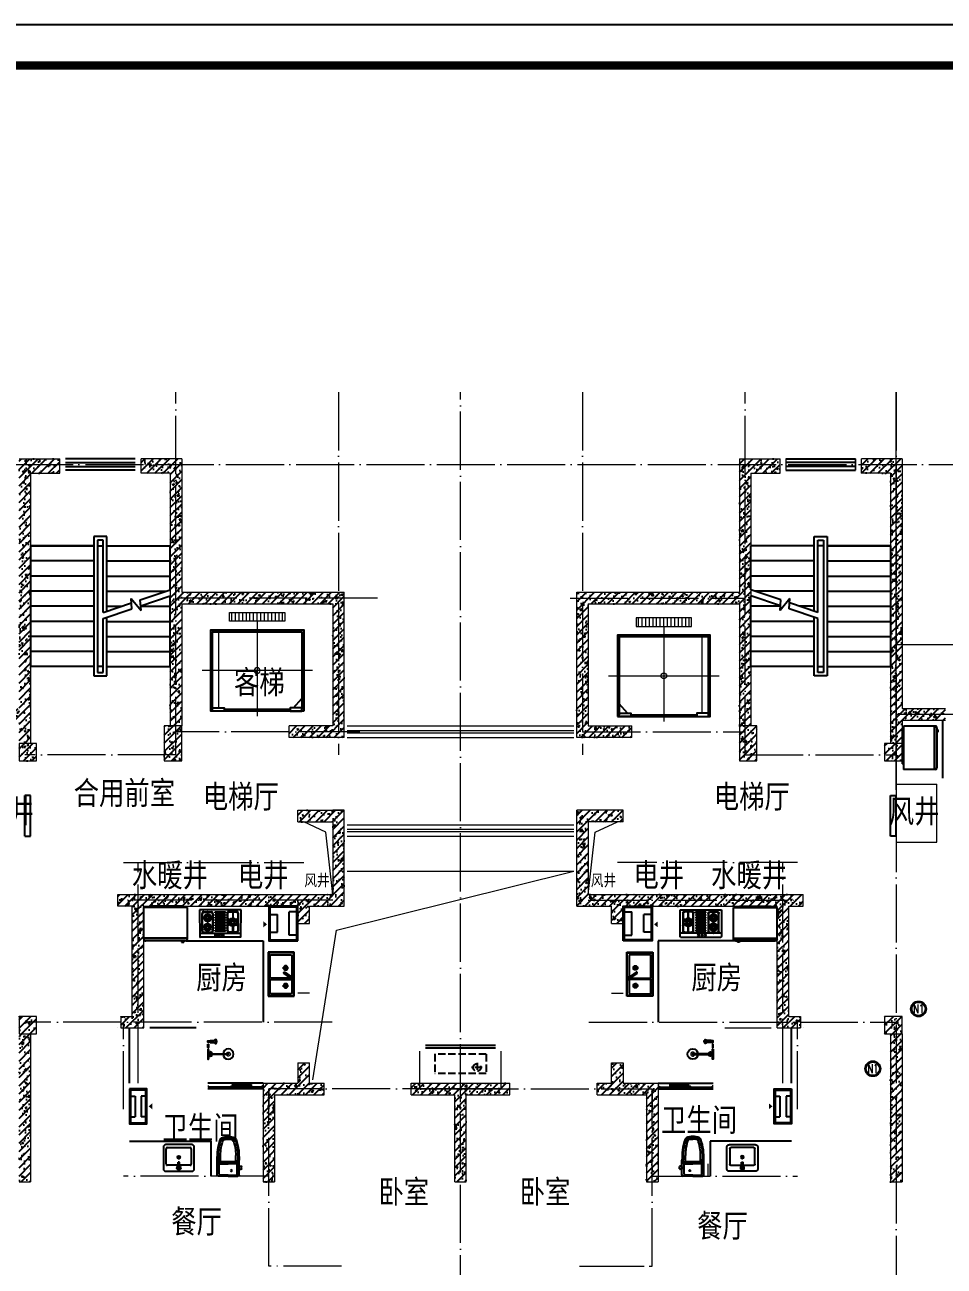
# Model space of a CAD drawing. Extents: x -23790 to 70590, y -14311 to 27269.
# Drawn here: x 35249 to 51074, y 5900 to 27269 of the extents above; entities that cross this region are included whole.
import ezdxf

# ---------------------------------------------------------------- set-up
doc = ezdxf.new("R2010")
doc.units = 0
doc.header["$LTSCALE"] = 1000
doc.header["$MEASUREMENT"] = 0
doc.linetypes.add('DASH', pattern=[0.35, 0.25, -0.1])
doc.linetypes.add('DOTE', pattern=[2.42, 2, -0.2, 0.02, -0.2])
doc.layers.get('0').update_dxf_attribs({"linetype": 'CONTINUOUS'})
for name, color, linetype, lineweight in [('DOTE', 1, 'DOTE', 0), ('WALL', 255, 'CONTINUOUS', 20), ('五金', 136, 'CONTINUOUS', 9), ('固定家具线', 243, 'CONTINUOUS', 20), ('看线', 170, 'CONTINUOUS', 0), ('结构细线', 250, 'CONTINUOUS', 15)]:
    doc.layers.add(name, color=color, linetype=linetype, lineweight=lineweight)
for name, color, linetype in [('EQUIP-照明', 3, 'CONTINUOUS'), ('fd', 4, 'CONTINUOUS'), ('JJ', 8, 'CONTINUOUS'), ('KT', 8, 'CONTINUOUS'), ('pm-台阶', 163, 'CONTINUOUS'), ('PS', 4, 'CONTINUOUS'), ('PUB_TITLE', 4, 'CONTINUOUS'), ('RAIL', 163, 'CONTINUOUS'), ('STAIR', 3, 'CONTINUOUS'), ('T-DESW', 35, 'CONTINUOUS'), ('WINDOW', 4, 'CONTINUOUS'), ('家具', 8, 'CONTINUOUS')]:
    doc.layers.add(name, color=color, linetype=linetype)
doc.styles.add('Arial', font='ARIAL.TTF')
doc.styles.add('ROMAND', font='romand')
pattern_1 = [(45, (-2782303.07, -249001.32), (-70.710678, 70.710678), []), (50, (-2782303.07, -249001.32), (286.904073, -25.100854), [30, -330]), (355, (-2782303.07, -249001.32), (-55.500533, 300.876853), [24, -264]), (100.4514, (-2782279.17, -249003.4), (231.403753, 275.775817), [25.496076, -280.456845]), (46.1842, (-2782303.07, -248921.32), (426.89642, -66.207606), [45, -495]), (96.6356, (-2782267.5, -248926.84), (373.86508, 389.64715), [38.244115, -420.6852]), (351.1842, (-2782303.07, -248921.3), (373.86478, 389.64744), [36, -396]), (21, (-2782263.07, -248941.32), (238.76282, -161.047556), [30, -330]), (326, (-2782263.07, -248941.32), (97.326133, 290.060018), [24, -264]), (71.4514, (-2782243.18, -248954.74), (336.089051, 129.0122), [25.496076, -280.456845]), (37.5, (-2782303.07, -249001.32), (4.863942, 133.1575415), [0, -260.8, 0, -268, 0, -265]), (7.5, (-2782303.07, -249001.32), (105.227815, 157.764685), [0, -152.8, 0, -254.8, 0, -101]), (327.5, (-2782392.27, -249001.32), (213.5289745, -9.0219487), [0, -100, 0, -312, 0, -414]), (317.5, (-2782432.27, -249001.32), (233.274468, 40.041993), [0, -130, 0, -207.2, 0, -294])]

# ---------------------------------------------------------------- blocks, each defined once
blk = doc.blocks.new('ev')
at = {"layer": '结构细线'}
h = blk.add_hatch(dxfattribs=at)
h.set_pattern_fill('ANSI31', color=256, scale=500, angle=45, style=0)
h.paths.add_polyline_path([(1227964, -497919), (1228914, -497919), (1228914, -497769), (1227964, -497769)])
at = {"layer": 'RAIL'}
blk.add_line((1227814, -499409), (1227669, -499249), dxfattribs=at)
for points in [[(1227639, -499469), (1229239, -499469), (1229239, -498069), (1227639, -498069)], [(1227871, -499469), (1227669, -499469), (1227669, -499409), (1227871, -499409)], [(1229008, -499469), (1229209, -499469), (1229209, -499409), (1229008, -499409)]]:
    blk.add_lwpolyline(points, close=True, dxfattribs=at)
for points in [[(1229209, -499439), (1229209, -499439), (1229209, -498099), (1227669, -498099), (1227669, -499439), (1227669, -499439)], [(1227871, -499439), (1229008, -499439)]]:
    blk.add_lwpolyline(points, dxfattribs=at)
at = {"layer": '看线'}
blk.add_line((1229099, -499409), (1229099, -498099), dxfattribs=at)
at = {"layer": '结构细线'}
for p, q in [((1228439, -497919), (1228439, -499552)), ((1227489, -498769), (1229389, -498769))]:
    blk.add_line(p, q, dxfattribs=at)
blk.add_lwpolyline([(1227964, -497919), (1228914, -497919), (1228914, -497769), (1227964, -497769)], close=True, dxfattribs=at)
blk.add_circle((1228439, -498769), 50, dxfattribs=at)
blk = doc.blocks.new('A$C6EA5130D')
at = {"layer": '五金', "lineweight": -3}
for p, q in [((85, 353), (85, 30)), ((95, 30), (95, 353)), ((68, 25), (68, 15)), ((111, 25), (111, 15)), ((291, 38), (291, 113)), ((321, 60), (291, 60)), ((321, 38), (321, 113))]:
    blk.add_line(p, q, dxfattribs=at)
at = {"layer": '五金', "color": 8}
for p, q in [((75, 22), (75, 15)), ((105, 25), (105, 15))]:
    blk.add_line(p, q, dxfattribs=at)
at = {"layer": '五金', "lineweight": -3}
for points in [[(175, 0), (5, 0), (5, 10), (34, 15), (80, 15)], [(62, 46), (52, 46), (52, 50), (62, 50)], [(75, 25), (62, 25), (62, 70), (85, 70)], [(95, 70), (118, 70), (118, 25), (105, 25)], [(100, 15), (145, 15), (175, 10), (175, 0)], [(118, 50), (128, 50), (128, 46), (118, 46)], [(294, 29), (294, 0), (317, 0), (317, 29)]]:
    blk.add_lwpolyline(points, dxfattribs=at)
for points in [[(59, 0), (59, 10), (121, 10), (121, 0)], [(261, 0), (261, 10), (205, 10), (205, 0)]]:
    blk.add_lwpolyline(points, close=True, dxfattribs=at)
at = {"layer": '五金', "color": 8}
for points in [[(80, 22), (75, 22), (75, 50), (85, 50)], [(95, 50), (105, 50), (105, 22), (100, 22)]]:
    blk.add_lwpolyline(points, dxfattribs=at)
blk.add_lwpolyline([(80, 10), (80, 30), (100, 30), (100, 10)], close=True, dxfattribs=at)
at = {"layer": '五金', "lineweight": -3}
blk.add_circle((90, 353), 89.5, dxfattribs=at)
at = {"layer": '五金', "color": 8}
for centre, radius in [((90, 353), 5), ((306, 87), 15), ((306, 38), 15)]:
    blk.add_circle(centre, radius, dxfattribs=at)
for centre, radius, start, end in [((90, 353), 35, 278.2132, 261.7868), ((90, 353), 9, 303.749, 236.251), ((306, 87), 17, 331.9275, 208.0725), ((306, 38), 17, 151.9275, 226.6641), ((306, 38), 17, 313.3359, 28.0725)]:
    blk.add_arc(centre, radius, start, end, dxfattribs=at)
at = {"layer": '五金', "lineweight": -3}
for centre, start, end in [((274, 107), 19.6733, 73.5819), ((337, 107), 106.4181, 160.3267)]:
    blk.add_arc(centre, 17.7, start, end, dxfattribs=at)
at = {"layer": '五金', "lineweight": -3, "extrusion": (0, 0, -1)}
for centre, major_axis, ratio, start_param, end_param in [((306, 136), (33.6, 0), 0.612909, 2.761972, 6.662806), ((306, 126), (-31.4, 0), 0.47884, -1.072899, 4.214492)]:
    blk.add_ellipse(centre, major_axis=major_axis, ratio=ratio, start_param=start_param, end_param=end_param, dxfattribs=at)
blk = doc.blocks.new('A$C6CE46E26')
at = {"layer": 'fd'}
blk.add_lwpolyline([(0, 284, 100, 0, 0), (62, 284, 0, 0, 0)], format="xyseb", dxfattribs=at)
at = {"layer": '家具'}
for p, q in [((112, 452), (239, 452)), ((239, 148), (239, 452)), ((445, 98), (445, 502)), ((572, 502), (445, 502)), ((112, 148), (239, 148)), ((572, 98), (445, 98))]:
    blk.add_line(p, q, dxfattribs=at)
for points in [[(592, 0), (592, 600), (92, 600), (92, 0)], [(572, 20), (572, 580), (112, 580), (112, 20)]]:
    blk.add_lwpolyline(points, close=True, dxfattribs=at)
blk = doc.blocks.new('A$C0032228E')
at = {"layer": 'fd'}
blk.add_lwpolyline([(302, 0, 100, 0, 0), (302, 62, 0, 0, 0)], format="xyseb", dxfattribs=at)
at = {"layer": '家具'}
for p, q in [((123, 372), (123, 295)), ((477, 295), (123, 295)), ((477, 372), (477, 295)), ((477, 189), (123, 189)), ((123, 112), (123, 189)), ((477, 112), (477, 189))]:
    blk.add_line(p, q, dxfattribs=at)
for points in [[(600, 392), (0, 392), (0, 92), (600, 92)], [(580, 372), (20, 372), (20, 112), (580, 112)]]:
    blk.add_lwpolyline(points, close=True, dxfattribs=at)
blk = doc.blocks.new('A$C624F4EDD')
at = {"layer": 'KT', "linetype": 'DASH', "ltscale": 0.5}
for p, q in [((880, 330), (0, 330)), ((0, 330), (0, 0)), ((880, 330), (880, 0)), ((811, 103), (628, 103)), ((724, 186), (724, 17)), ((880, 0), (0, 0))]:
    blk.add_line(p, q, dxfattribs=at)
at = {"layer": 'KT', "linetype": 'DASH', "ltscale": 0.5, "extrusion": (0, 0, -1)}
blk.add_ellipse((724, 103), major_axis=(-0.1, 65.5), ratio=1, start_param=-1.569217, end_param=4.713968, dxfattribs=at)
blk = doc.blocks.new('A$C0C200289')
at = {"layer": '家具'}
for p, q in [((-150, 72), (-150, 597)), ((600, 597), (-150, 597)), ((500, 623), (-48, 623)), ((-48, 613), (-48, 623)), ((500, 613), (-48, 613)), ((500, 613), (500, 623)), ((600, 72), (600, 597)), ((-144, 72), (-150, 72)), ((-150, 53), (-150, 62)), ((-144, 62), (-150, 62)), ((-144, 62), (-144, 72)), ((568, 22), (-118, 22)), ((499, 22), (499, 0)), ((535, 22), (535, 0)), ((594, 62), (594, 72)), ((594, 72), (600, 72)), ((594, 62), (600, 62)), ((600, 53), (600, 62)), ((499, 0), (535, 0))]:
    blk.add_line(p, q, dxfattribs=at)
at = {"layer": '家具', "color": 251}
for p, q in [((594, 72), (-144, 72)), ((594, 62), (-144, 62))]:
    blk.add_line(p, q, dxfattribs=at)
at = {"layer": '家具'}
for centre, start, end in [((-118, 53), 180, 270), ((568, 53), 270, 0)]:
    blk.add_arc(centre, 31.5, start, end, dxfattribs=at)
blk = doc.blocks.new('A$C1BE601A8')
at = {"layer": '家具'}
for p, q in [((0, 0), (0, 450)), ((0, 450), (757, 450)), ((757, 450), (757, 0)), ((757, 0), (0, 0))]:
    blk.add_line(p, q, dxfattribs=at)
at = {"layer": '家具', "color": 251}
for p, q in [((10, 10), (10, 440)), ((10, 440), (747, 440)), ((747, 440), (747, 10)), ((41, 393), (41, 50)), ((273, 408), (56, 408)), ((226, 300), (130, 300)), ((178, 248), (178, 348)), ((288, 50), (288, 393)), ((315, 427), (293, 411)), ((293, 411), (390, 273)), ((311, 393), (311, 50)), ((412, 288), (315, 427)), ((695, 408), (326, 408)), ((534, 300), (438, 300)), ((486, 248), (486, 348)), ((710, 50), (710, 393)), ((747, 10), (10, 10)), ((56, 35), (273, 35)), ((326, 35), (695, 35))]:
    blk.add_line(p, q, dxfattribs=at)
for centre, radius in [((178, 300), 36.1), ((178, 300), 27.1), ((486, 300), 36.1), ((486, 300), 27.1)]:
    blk.add_circle(centre, radius, dxfattribs=at)
for centre, radius, start, end in [((304, 419), 21.7, 342.6068, 267.3353), ((56, 393), 15, 90, 180), ((273, 393), 15, 0, 90), ((326, 393), 15, 90, 180), ((401, 281), 13.3, 214.971, 34.971), ((695, 393), 15, 0, 90), ((56, 50), 15, 180, 270), ((273, 50), 15, 270, 0), ((326, 50), 15, 180, 270), ((695, 50), 15, 270, 0)]:
    blk.add_arc(centre, radius, start, end, dxfattribs=at)
blk = doc.blocks.new('ddfdf')
at = {"layer": '家具'}
for p, q in [((15801, -30110), (15801, -30822)), ((16260, -30111), (15801, -30110)), ((16270, -30121), (16270, -30812)), ((15801, -30822), (16260, -30822))]:
    blk.add_line(p, q, dxfattribs=at)
at = {"layer": '家具', "color": 251}
for p, q in [((16201, -30822), (16202, -30111)), ((15826, -30314), (15826, -30189)), ((15829, -30248), (15829, -30252)), ((15947, -30248), (15829, -30248)), ((15829, -30252), (15947, -30252)), ((15834, -30314), (15834, -30189)), ((15856, -30159), (16163, -30159)), ((15856, -30167), (16163, -30167)), ((16163, -30337), (15856, -30336)), ((15947, -30252), (15947, -30248)), ((15952, -30159), (15957, -30157)), ((15968, -30208), (15952, -30159)), ((15968, -30295), (15952, -30344)), ((15957, -30157), (15973, -30206)), ((15957, -30346), (15973, -30297)), ((15973, -30206), (15968, -30208)), ((15973, -30297), (15968, -30295)), ((16062, -30157), (16046, -30206)), ((16046, -30206), (16051, -30208)), ((16046, -30297), (16051, -30295)), ((16062, -30346), (16046, -30297)), ((16051, -30208), (16067, -30159)), ((16051, -30295), (16067, -30344)), ((16067, -30159), (16062, -30157)), ((16072, -30252), (16072, -30248)), ((16072, -30248), (16190, -30248)), ((16190, -30253), (16072, -30252)), ((16185, -30189), (16185, -30315)), ((16190, -30248), (16190, -30253)), ((16193, -30189), (16193, -30315)), ((15832, -30556), (15832, -30379)), ((15832, -30379), (15849, -30379)), ((15849, -30556), (15832, -30556)), ((15849, -30379), (15849, -30556)), ((16163, -30345), (15856, -30344)), ((15878, -30556), (15878, -30380)), ((15878, -30380), (15894, -30380)), ((15894, -30556), (15878, -30556)), ((15894, -30380), (15894, -30556)), ((15923, -30556), (15923, -30380)), ((15923, -30380), (15940, -30380)), ((15940, -30556), (15923, -30556)), ((15940, -30380), (15940, -30556)), ((15952, -30344), (15957, -30346)), ((15968, -30556), (15968, -30380)), ((15968, -30380), (15985, -30380)), ((15985, -30556), (15968, -30556)), ((15985, -30380), (15985, -30556)), ((16014, -30556), (16014, -30380)), ((16014, -30380), (16030, -30380)), ((16030, -30556), (16014, -30556)), ((16030, -30380), (16030, -30556)), ((16059, -30556), (16059, -30380)), ((16059, -30380), (16076, -30380)), ((16076, -30556), (16059, -30556)), ((16067, -30344), (16062, -30346)), ((16076, -30380), (16076, -30556)), ((16104, -30556), (16104, -30380)), ((16104, -30380), (16121, -30380)), ((16121, -30556), (16104, -30556)), ((16121, -30380), (16121, -30556)), ((16150, -30556), (16150, -30380)), ((16150, -30380), (16166, -30380)), ((16166, -30556), (16150, -30556)), ((16166, -30380), (16166, -30556)), ((15829, -30682), (15829, -30686)), ((15904, -30682), (15829, -30682)), ((15829, -30686), (15904, -30686)), ((15831, -30750), (15831, -30624)), ((15839, -30750), (15839, -30624)), ((15861, -30594), (16167, -30595)), ((15861, -30602), (16167, -30603)), ((15904, -30686), (15904, -30682)), ((15937, -30595), (15937, -30654)), ((15942, -30595), (15937, -30595)), ((15937, -30654), (15942, -30654)), ((15937, -30780), (15937, -30720)), ((15937, -30720), (15942, -30720)), ((15942, -30654), (15942, -30595)), ((15942, -30720), (15942, -30780)), ((15968, -30684), (15968, -30688)), ((16063, -30684), (15968, -30684)), ((15968, -30688), (16063, -30688)), ((16063, -30688), (16063, -30684)), ((16095, -30595), (16095, -30654)), ((16099, -30595), (16095, -30595)), ((16095, -30654), (16099, -30654)), ((16095, -30780), (16095, -30720)), ((16095, -30720), (16099, -30720)), ((16099, -30654), (16099, -30595)), ((16099, -30720), (16099, -30780)), ((16126, -30690), (16126, -30685)), ((16126, -30685), (16199, -30685)), ((16199, -30690), (16126, -30690)), ((16189, -30625), (16189, -30750)), ((16197, -30625), (16197, -30750)), ((16199, -30685), (16199, -30690)), ((16167, -30772), (15861, -30772)), ((16167, -30780), (15861, -30780)), ((15942, -30780), (15937, -30780)), ((16099, -30780), (16095, -30780))]:
    blk.add_line(p, q, dxfattribs=at)
for centre, radius in [((16013, -30253), 70.1), ((16013, -30253), 47.3), ((16013, -30253), 41.8), ((16013, -30253), 25.3), ((16235, -30426), 16.2), ((16238, -30542), 16.2), ((16240, -30485), 16.2), ((15936, -30685), 63.7), ((15936, -30685), 43), ((15936, -30685), 38), ((15936, -30685), 23), ((16096, -30687), 63.7), ((16096, -30687), 43), ((16096, -30687), 38), ((16096, -30687), 23)]:
    blk.add_circle(centre, radius, dxfattribs=at)
at = {"layer": '家具'}
for centre, start, end in [((16260, -30121), 0, 89.961), ((16260, -30812), 269.961, 0)]:
    blk.add_arc(centre, 10, start, end, dxfattribs=at)
at = {"layer": '家具', "color": 251}
for centre, radius, start, end in [((15856, -30189), 30, 89.961, 179.961), ((15856, -30314), 30, 179.961, 269.961), ((15856, -30189), 22, 89.961, 179.961), ((15856, -30314), 22, 179.961, 269.961), ((16163, -30189), 30, 359.961, 89.961), ((16163, -30189), 22, 359.961, 89.961), ((16163, -30315), 30, 269.961, 359.961), ((16163, -30315), 22, 269.961, 359.961), ((15861, -30624), 30, 89.961, 179.961), ((15861, -30750), 30, 179.961, 269.961), ((15861, -30624), 22, 89.961, 179.961), ((15861, -30750), 22, 179.961, 269.961), ((16167, -30625), 30, 359.961, 89.961), ((16167, -30625), 22, 359.961, 89.961), ((16167, -30750), 30, 269.961, 359.961), ((16167, -30750), 22, 269.961, 359.961)]:
    blk.add_arc(centre, radius, start, end, dxfattribs=at)
blk = doc.blocks.new('dfdsf')
at = {"layer": '家具'}
for p, q in [((-6119, -27345), (-6119, -27726)), ((-5626, -27307), (-6081, -27307)), ((-5588, -27726), (-5588, -27345)), ((-6081, -27765), (-5626, -27765))]:
    blk.add_line(p, q, dxfattribs=at)
at = {"layer": '家具', "color": 8}
for p, q in [((-5867, -27351), (-5876, -27341)), ((-5854, -27345), (-5854, -27332)), ((-5831, -27341), (-5840, -27350)), ((-6068, -27695), (-6068, -27428)), ((-6049, -27409), (-5869, -27409)), ((-5872, -27364), (-5886, -27364)), ((-5867, -27377), (-5876, -27387)), ((-5870, -27392), (-5866, -27466)), ((-5866, -27466), (-5841, -27466)), ((-5854, -27383), (-5854, -27396)), ((-5837, -27392), (-5841, -27466)), ((-5831, -27387), (-5840, -27377)), ((-5838, -27409), (-5658, -27409)), ((-5835, -27364), (-5821, -27364)), ((-5639, -27428), (-5639, -27695)), ((-5658, -27714), (-6049, -27714))]:
    blk.add_line(p, q, dxfattribs=at)
for centre, radius in [((-5854, -27364), 32.3), ((-5854, -27364), 18.8), ((-5855, -27549), 25.4), ((-5855, -27549), 16)]:
    blk.add_circle(centre, radius, dxfattribs=at)
at = {"layer": '家具'}
for centre, start, end in [((-6081, -27345), 90, 180), ((-5626, -27345), 0, 90), ((-6081, -27726), 180, 270), ((-5626, -27726), 270, 0)]:
    blk.add_arc(centre, 38.1, start, end, dxfattribs=at)
at = {"layer": '家具', "color": 8}
for centre, start, end in [((-6049, -27428), 90, 180), ((-5658, -27428), 0, 90), ((-6049, -27695), 180, 270), ((-5658, -27695), 270, 0)]:
    blk.add_arc(centre, 19.1, start, end, dxfattribs=at)
blk = doc.blocks.new('A$C37A63D83')
at = {"layer": '家具', "color": 8}
for p, q in [((136, 660), (323, 660)), ((229, 660), (136, 660)), ((152, 636), (128, 636)), ((162, 636), (152, 636)), ((162, 636), (229, 636)), ((297, 636), (229, 636)), ((297, 636), (307, 636)), ((307, 636), (331, 636)), ((49, 230), (49, 316)), ((49, 230), (229, 230)), ((49, 230), (91, 212)), ((54, 279), (54, 280)), ((63, 275), (58, 275)), ((63, 253), (63, 275)), ((81, 235), (229, 235)), ((99, 250), (99, 356)), ((99, 221), (229, 221)), ((229, 247), (103, 247)), ((111, 247), (229, 247)), ((229, 247), (356, 247)), ((348, 247), (229, 247)), ((378, 235), (229, 235)), ((409, 230), (229, 230)), ((360, 221), (229, 221)), ((360, 250), (360, 356)), ((409, 230), (368, 212)), ((396, 253), (396, 275)), ((396, 275), (400, 275)), ((38, 172), (42, 172)), ((38, 118), (42, 118)), ((40, 153), (40, 162)), ((40, 137), (40, 146)), ((40, 121), (40, 130)), ((49, 125), (49, 165)), ((76, 36), (76, 198)), ((91, 212), (229, 212)), ((229, 14), (99, 14)), ((368, 212), (229, 212)), ((229, 14), (360, 14)), ((382, 36), (382, 198))]:
    blk.add_line(p, q, dxfattribs=at)
at = {"layer": '家具'}
for p, q in [((40, 170), (40, 275)), ((405, 279), (405, 280)), ((409, 230), (409, 316)), ((418, 23), (418, 275)), ((0, 125), (0, 165)), ((38, 172), (7, 172)), ((38, 118), (7, 118)), ((40, 23), (40, 122)), ((229, 0), (63, 0)), ((229, 0), (396, 0))]:
    blk.add_line(p, q, dxfattribs=at)
at = {"layer": '家具', "color": 8}
blk.add_circle((176, 95), 11.4, dxfattribs=at)
at = {"layer": '家具'}
for centre, radius, start, end in [((159, 597), 75.7, 123.7473, 147.2649), ((217, 423), 257, 87.121, 112.8427), ((242, 423), 257, 67.1573, 92.879), ((300, 597), 75.7, 32.7351, 56.2527), ((7035, 15), 7000, 176.3999, 177.8752), ((979, 321), 939, 160.4627, 171.8238), ((107, 630), 13.5, 147.2649, 160.4629), ((346, 630), 13.5, 21.3401, 45.0457), ((352, 630), 13.5, 19.5371, 32.7351), ((-520, 321), 939, 8.1773, 19.5371), ((-6576, 15), 7000, 2.1248, 3.6001), ((7, 165), 7.2, 90, 180), ((7, 125), 7.2, 180, 270), ((63, 23), 22.5, 180, 270), ((396, 23), 22.5, 270, 0)]:
    blk.add_arc(centre, radius, start, end, dxfattribs=at)
at = {"layer": '家具', "color": 8}
for centre, radius, start, end in [((347, 396), 344, 131.9223, 134.9543), ((138, 626), 34, 87.4207, 128.0687), ((321, 626), 34, 51.9313, 92.5793), ((112, 396), 344, 45.0457, 48.0777), ((545, 367), 499, 169.8851, 189.9823), ((824, 353), 776, 158.6599, 172.4763), ((942, 340), 881, 161.7059, 184.2897), ((933, 353), 834, 161.5027, 179.8181), ((113, 630), 13.5, 134.9543, 158.6599), ((130, 611), 25.3, 94.6124, 166.2529), ((159, 612), 18, 109.1813, 161.5027), ((214, 386), 250, 86.5925, 104.1516), ((245, 386), 250, 75.8484, 93.4075), ((300, 612), 18, 18.4973, 70.8187), ((-474, 353), 834, 0.1819, 18.4973), ((329, 611), 25.3, 13.7471, 85.3876), ((-483, 340), 881, 355.7103, 18.2941), ((-365, 353), 776, 7.5237, 21.3401), ((-86, 367), 499, 350.0177, 10.1149), ((58, 279), 4.5, 180, 270), ((81, 253), 18, 180, 270), ((99, 198), 22.5, 90, 180), ((103, 250), 3.6, 180, 270), ((356, 250), 3.6, 270, 0), ((360, 198), 22.5, 0, 90), ((378, 253), 18, 270, 0), ((400, 279), 4.5, 270, 0), ((42, 165), 7.2, 0, 90), ((42, 125), 7.2, 270, 0), ((99, 36), 22.5, 180, 270), ((360, 36), 22.5, 270, 0)]:
    blk.add_arc(centre, radius, start, end, dxfattribs=at)
blk = doc.blocks.new('A$C5A8C3281')
at = {"layer": 'JJ', "ltscale": 0.6}
h = blk.add_hatch(dxfattribs=at)
h.set_pattern_fill('钢筋混凝土', color=256, scale=40, style=0)
h.set_pattern_definition(pattern_1)
h.paths.add_polyline_path([(9900, 3400), (9900, 3650), (9200, 3650), (9200, -650), (8450, -650), (8450, -850), (9200, -850), (9200, -1250), (9400, -1250), (9400, 3400)])
h = blk.add_hatch(dxfattribs=at)
h.set_pattern_fill('钢筋混凝土', color=256, scale=40, style=0)
h.set_pattern_definition(pattern_1)
h.paths.add_polyline_path([(11300, 3650), (11300, 3400), (11800, 3400), (11800, -950), (12000, -950), (12000, 1150), (14600, 1150), (14600, -950), (13850, -950), (13850, -1150), (14800, -1150), (14800, 1350), (12000, 1350), (12000, 3650)])
h = blk.add_hatch(dxfattribs=at)
h.set_pattern_fill('钢筋混凝土', color=256, scale=40, style=0)
h.set_pattern_definition(pattern_1)
h.paths.add_polyline_path([(22300, 3400), (22300, 3650), (21600, 3650), (21600, 1350), (18800, 1350), (18800, -1150), (19750, -1150), (19750, -950), (19000, -950), (19000, 1150), (21600, 1150), (21600, -950), (21800, -950), (21800, 3400)])
h = blk.add_hatch(dxfattribs=at)
h.set_pattern_fill('钢筋混凝土', color=256, scale=40, style=0)
h.set_pattern_definition(pattern_1)
h.paths.add_polyline_path([(23700, 3650), (23700, 3400), (24200, 3400), (24200, -1250), (24400, -1250), (24400, -850), (25150, -850), (25150, -650), (24400, -650), (24400, 3650)])
h = blk.add_hatch(dxfattribs=at)
h.set_pattern_fill('钢筋混凝土', color=256, scale=40, style=0)
h.set_pattern_definition(pattern_1)
h.paths.add_polyline_path([(12000, -950), (11700, -950), (11700, -1550), (12000, -1550)])
h = blk.add_hatch(dxfattribs=at)
h.set_pattern_fill('钢筋混凝土', color=256, scale=40, style=0)
h.set_pattern_definition(pattern_1)
h.paths.add_polyline_path([(21900, -950), (21600, -950), (21600, -1550), (21900, -1550)])
h = blk.add_hatch(dxfattribs=at)
h.set_pattern_fill('钢筋混凝土', color=256, scale=40, style=0)
h.set_pattern_definition(pattern_1)
h.paths.add_polyline_path([(9500, -1250), (9200, -1250), (9200, -1550), (9500, -1550)])
h = blk.add_hatch(dxfattribs=at)
h.set_pattern_fill('钢筋混凝土', color=256, scale=40, style=0)
h.set_pattern_definition(pattern_1)
h.paths.add_polyline_path([(24400, -1250), (24100, -1250), (24100, -1550), (24400, -1550)])
h = blk.add_hatch(dxfattribs=at)
h.set_pattern_fill('钢筋混凝土', color=256, scale=40, style=0)
h.set_pattern_definition(pattern_1)
h.paths.add_polyline_path([(14800, -2400), (14600, -2400), (14000, -2400), (14000, -2600), (14600, -2600), (14600, -3850), (10900, -3850), (10900, -4050), (11150, -4050), (11150, -5950), (10950, -5950), (10950, -6150), (11350, -6150), (11350, -4050), (14000, -4050), (14000, -4350), (14200, -4350), (14200, -4050), (14800, -4050)])
h = blk.add_hatch(dxfattribs=at)
h.set_pattern_fill('钢筋混凝土', color=256, scale=40, style=0)
h.set_pattern_definition(pattern_1)
h.paths.add_polyline_path([(22700, -3850), (19000, -3850), (19000, -2600), (19600, -2600), (19600, -2400), (18800, -2400), (18800, -4050), (19400, -4050), (19400, -4350), (19600, -4350), (19600, -4050), (22250, -4050), (22250, -6150), (22650, -6150), (22650, -5950), (22450, -5950), (22450, -4050), (22700, -4050)])
h = blk.add_hatch(dxfattribs=at)
h.set_pattern_fill('钢筋混凝土', color=256, scale=40, style=0)
h.set_pattern_definition(pattern_1)
h.paths.add_polyline_path([(9500, -5950), (9200, -5950), (9200, -6250), (9500, -6250)])
h = blk.add_hatch(dxfattribs=at)
h.set_pattern_fill('钢筋混凝土', color=256, scale=40, style=0)
h.set_pattern_definition(pattern_1)
h.paths.add_polyline_path([(24400, -5950), (24100, -5950), (24100, -6250), (24400, -6250)])
h = blk.add_hatch(dxfattribs=at)
h.set_pattern_fill('钢筋混凝土', color=256, scale=40, style=0)
h.set_pattern_definition(pattern_1)
h.paths.add_polyline_path([(9400, -6250), (9200, -6250), (9200, -8800), (9400, -8800)])
h = blk.add_hatch(dxfattribs=at)
h.set_pattern_fill('钢筋混凝土', color=256, scale=40, style=0)
h.set_pattern_definition(pattern_1)
h.paths.add_polyline_path([(24400, -6250), (24200, -6250), (24200, -8800), (24400, -8800)])
h = blk.add_hatch(dxfattribs=at)
h.set_pattern_fill('钢筋混凝土', color=256, scale=40, style=0)
h.set_pattern_definition(pattern_1)
h.paths.add_polyline_path([(14450, -7100), (14200, -7100), (14200, -6750), (14000, -6750), (14000, -7100), (13400, -7100), (13400, -8800), (13600, -8800), (13600, -7300), (14450, -7300)])
h = blk.add_hatch(dxfattribs=at)
h.set_pattern_fill('钢筋混凝土', color=256, scale=40, style=0)
h.set_pattern_definition(pattern_1)
h.paths.add_polyline_path([(20200, -7100), (19600, -7100), (19600, -6750), (19400, -6750), (19400, -7100), (19150, -7100), (19150, -7300), (20000, -7300), (20000, -8800), (20200, -8800)])
h = blk.add_hatch(dxfattribs=at)
h.set_pattern_fill('钢筋混凝土', color=256, scale=40, style=0)
h.set_pattern_definition(pattern_1)
h.paths.add_polyline_path([(17650, -7100), (15950, -7100), (15950, -7300), (16700, -7300), (16700, -8800), (16900, -8800), (16900, -7300), (17650, -7300)])
at = {"layer": 'WALL'}
for p, q in [((9200, 3650), (9900, 3650)), ((9900, 3400), (9900, 3650)), ((12000, 3650), (11300, 3650)), ((11300, 3400), (11300, 3650)), ((12000, 3650), (12000, 1350)), ((21600, 3650), (21600, 1350)), ((21600, 3650), (22300, 3650)), ((22300, 3400), (22300, 3650)), ((24400, 3650), (23700, 3650)), ((23700, 3400), (23700, 3650)), ((24400, 3650), (24400, -650)), ((9400, 3400), (9900, 3400)), ((9400, 3400), (9400, -1250)), ((11800, 3400), (11300, 3400)), ((11800, 3400), (11800, -950)), ((21800, 3400), (21800, -950)), ((21800, 3400), (22300, 3400)), ((24200, 3400), (23700, 3400)), ((24200, 3400), (24200, -1250)), ((12000, 1350), (14800, 1350)), ((14800, -1150), (14800, 1350)), ((18800, 1350), (21600, 1350)), ((18800, -1150), (18800, 1350)), ((12000, 1150), (14600, 1150)), ((12000, 1150), (12000, -950)), ((14600, 1150), (14600, -950)), ((19000, 1150), (19000, -950)), ((19000, 1150), (21600, 1150)), ((21600, 1150), (21600, -950)), ((24400, -650), (25150, -650)), ((24400, -850), (25150, -850)), ((24400, -850), (24400, -1250)), ((14600, -950), (13850, -950)), ((13850, -1150), (13850, -950)), ((19000, -950), (19750, -950)), ((19750, -1150), (19750, -950)), ((14800, -1150), (13850, -1150)), ((19750, -1150), (18800, -1150)), ((14000, -2400), (14800, -2400)), ((14000, -2600), (14000, -2400)), ((14800, -2400), (14600, -2400)), ((14800, -4050), (14800, -2400)), ((18800, -4050), (18800, -2400)), ((19000, -2400), (18800, -2400)), ((19600, -2400), (18800, -2400)), ((19600, -2600), (19600, -2400)), ((14000, -2600), (14600, -2600)), ((14600, -2600), (14600, -3850)), ((19000, -2600), (19000, -3850)), ((19600, -2600), (19000, -2600)), ((10900, -3850), (14600, -3850)), ((10900, -4050), (10900, -3850)), ((11150, -4050), (10900, -4050)), ((11150, -5950), (11150, -4050)), ((11350, -4050), (14000, -4050)), ((11350, -6150), (11350, -4050)), ((14000, -4350), (14000, -4050)), ((14200, -4050), (14800, -4050)), ((14200, -4350), (14200, -4050)), ((18800, -4050), (19400, -4050)), ((19000, -3850), (22700, -3850)), ((19400, -4350), (19400, -4050)), ((19600, -4050), (22250, -4050)), ((19600, -4350), (19600, -4050)), ((22250, -6150), (22250, -4050)), ((22450, -4050), (22700, -4050)), ((22450, -5950), (22450, -4050)), ((22700, -4050), (22700, -3850)), ((14000, -4350), (14200, -4350)), ((19400, -4350), (19600, -4350)), ((10950, -5950), (11150, -5950)), ((10950, -5950), (10950, -6150)), ((22450, -5950), (22650, -5950)), ((22650, -5950), (22650, -6150)), ((10950, -6150), (11350, -6150)), ((22250, -6150), (22650, -6150)), ((9400, -6250), (9400, -8800)), ((24200, -6250), (24200, -8800)), ((24400, -6250), (24400, -8800)), ((14000, -6750), (14200, -6750)), ((14000, -6750), (14000, -7100)), ((14200, -7100), (14200, -6750)), ((19400, -6750), (19600, -6750)), ((19400, -7100), (19400, -6750)), ((19600, -6750), (19600, -7100)), ((13400, -7100), (14000, -7100)), ((13400, -7100), (13400, -8800)), ((14200, -7100), (14450, -7100)), ((14450, -7300), (14450, -7100)), ((15950, -7300), (15950, -7100)), ((15950, -7100), (17650, -7100)), ((17650, -7300), (17650, -7100)), ((19150, -7100), (19400, -7100)), ((19150, -7300), (19150, -7100)), ((19600, -7100), (20200, -7100)), ((20200, -7100), (20200, -8800)), ((13600, -7300), (13600, -8800)), ((13600, -7300), (14450, -7300)), ((15950, -7300), (16700, -7300)), ((16700, -8800), (16700, -7300)), ((16900, -7300), (17650, -7300)), ((16900, -8800), (16900, -7300)), ((19150, -7300), (20000, -7300)), ((20000, -7300), (20000, -8800)), ((9200, -8800), (9400, -8800)), ((13400, -8800), (13600, -8800)), ((16700, -8800), (16900, -8800)), ((20000, -8800), (20200, -8800)), ((24200, -8800), (24400, -8800))]:
    blk.add_line(p, q, dxfattribs=at)
for points in [[(11700, -950), (11700, -1550), (12000, -1550), (12000, -950)], [(21600, -950), (21600, -1550), (21900, -1550), (21900, -950)], [(9200, -1250), (9200, -1550), (9500, -1550), (9500, -1250)], [(24100, -1250), (24100, -1550), (24400, -1550), (24400, -1250)], [(9200, -5950), (9200, -6250), (9500, -6250), (9500, -5950)], [(24100, -5950), (24100, -6250), (24400, -6250), (24400, -5950)]]:
    blk.add_lwpolyline(points, close=True, dxfattribs=at)

msp = doc.modelspace()

# ---------------------------------------------------------------- linework, layer by layer
at = {"layer": 'DOTE', "linetype": 'DOTE', "ltscale": 0.5}
for p, q in [((37849, 14700), (37849, 20943)), ((40649, 20943), (40649, 14700)), ((42749, -959), (42749, 20943)), ((44849, 20943), (44849, 14700)), ((47649, 14700), (47649, 20943)), ((50249, 20943), (50249, -959)), ((50249, 14100), (50249, 20943)), ((50249, 15000), (50249, 20607)), ((25401, 19700), (59449, 19700)), ((41318, 17400), (37849, 17400)), ((44634, 17400), (47649, 17400)), ((50249, 16600), (53249, 16600)), ((50249, 15400), (53249, 15400)), ((41013, 15100), (37849, 15100)), ((44849, 15100), (47649, 15100)), ((37849, 14700), (35249, 14700)), ((47649, 14700), (50249, 14700)), ((36949, 12850), (40049, 12850)), ((37199, 9050), (37199, 12850)), ((48549, 12850), (45449, 12850)), ((48299, 9050), (48299, 12850)), ((40549, 12200), (36949, 12200)), ((44949, 12200), (48549, 12200)), ((40539, 10100), (35249, 10100)), ((36949, 8600), (36949, 10100)), ((44959, 10100), (50249, 10100)), ((48549, 8600), (48549, 10100)), ((42749, 8950), (39449, 8950)), ((39449, 5900), (39449, 8950)), ((39449, 8950), (39449, 8600)), ((42749, 8950), (46049, 8950)), ((46049, 5900), (46049, 8950)), ((46049, 8950), (46049, 8600)), ((39449, 7450), (36949, 7450)), ((46049, 7450), (48549, 7450)), ((40699, 5900), (39449, 5900)), ((44799, 5900), (46049, 5900)), ((44899, 5900), (46049, 5900))]:
    msp.add_line(p, q, dxfattribs=at)
at = {"layer": 'DOTE', "linetype": 'DOTE'}
for p, q in [((50249, 14200), (50949, 14200)), ((50949, 13200), (50949, 14200)), ((50249, 13200), (50949, 13200)), ((42049, 8950), (42049, 9600)), ((43449, 8950), (43449, 9600)), ((43449, 8950), (42049, 8950)), ((42049, 8950), (43449, 8950))]:
    msp.add_line(p, q, dxfattribs=at)
at = {"layer": 'DOTE'}
msp.add_line((47299, 10000), (48099, 10000), dxfattribs=at)
at = {"layer": 'EQUIP-照明', "linetype": 'Continuous'}
for centre, radius in [((50633, 10328), 130), ((50633, 10328), 124), ((50633, 10328), 118), ((49846, 9299), 130), ((49846, 9299), 124), ((49846, 9299), 118)]:
    msp.add_circle(centre, radius, dxfattribs=at)
at = {"layer": 'PS', "color": 1, "linetype": 'Continuous', "const_width": 30}
for points in [[(35249, 14000), (35349, 14000)], [(50249, 14000), (50149, 14000)], [(35249, 13300), (35349, 13300)], [(50249, 13300), (50149, 13300)]]:
    msp.add_lwpolyline(points, dxfattribs=at)
at = {"layer": 'PUB_TITLE'}
msp.add_lwpolyline([(11790, -14311), (70590, -14311), (70590, 27269), (11790, 27269)], close=True, dxfattribs=at)
at = {"layer": 'PUB_TITLE', "const_width": 140}
msp.add_lwpolyline([(15290, -13611), (69890, -13611), (69890, 26569), (15290, 26569)], close=True, dxfattribs=at)
at = {"layer": 'STAIR'}
for p, q in [((36659, 18460), (36439, 18460)), ((36439, 18460), (36439, 16060)), ((36599, 18400), (36499, 18400)), ((36499, 18400), (36499, 16120)), ((36599, 17155), (36599, 18400)), ((36659, 17175), (36659, 18460)), ((48839, 17175), (48839, 18460)), ((48839, 18460), (49059, 18460)), ((48899, 17155), (48899, 18400)), ((48899, 18400), (48999, 18400)), ((48999, 18400), (48999, 16120)), ((49059, 18460), (49059, 16060)), ((35349, 18300), (35349, 16220)), ((36439, 18300), (35349, 18300)), ((35349, 18300), (36439, 18300)), ((36499, 18300), (36499, 16220)), ((36499, 18300), (36599, 18300)), ((36599, 17155), (36599, 18300)), ((36659, 18300), (37749, 18300)), ((36659, 18300), (37749, 18300)), ((37749, 17542), (37749, 18300)), ((47749, 17542), (47749, 18300)), ((48839, 18300), (47749, 18300)), ((48839, 18300), (47749, 18300)), ((48899, 17155), (48899, 18300)), ((48999, 18300), (48899, 18300)), ((48999, 18300), (48999, 16220)), ((49059, 18300), (50149, 18300)), ((50149, 18300), (49059, 18300)), ((50149, 18300), (50149, 16220)), ((36439, 18040), (35349, 18040)), ((36659, 18040), (37749, 18040)), ((48839, 18040), (47749, 18040)), ((49059, 18040), (50149, 18040)), ((36439, 17780), (35349, 17780)), ((36659, 17780), (37749, 17780)), ((48839, 17780), (47749, 17780)), ((49059, 17780), (50149, 17780)), ((37237, 17370), (37749, 17542)), ((48261, 17370), (47749, 17542)), ((36439, 17520), (35349, 17520)), ((36599, 17155), (37086, 17319)), ((36659, 17520), (37683, 17520)), ((37092, 17216), (37081, 17394)), ((37081, 17394), (37249, 17184)), ((37249, 17184), (37237, 17370)), ((37244, 17267), (37749, 17437)), ((37749, 16220), (37749, 17437)), ((47749, 16220), (47749, 17437)), ((48255, 17267), (47749, 17437)), ((48839, 17520), (47815, 17520)), ((48417, 17394), (48250, 17184)), ((48250, 17184), (48261, 17370)), ((48406, 17216), (48417, 17394)), ((48899, 17155), (48413, 17319)), ((49059, 17520), (50149, 17520)), ((36439, 17260), (35349, 17260)), ((36599, 17050), (37092, 17216)), ((36659, 17260), (36911, 17260)), ((37244, 17260), (37749, 17260)), ((48254, 17260), (47749, 17260)), ((48899, 17050), (48406, 17216)), ((48839, 17260), (48587, 17260)), ((49059, 17260), (50149, 17260)), ((36439, 17000), (35349, 17000)), ((36599, 16220), (36599, 17050)), ((36599, 16120), (36599, 17050)), ((36659, 16060), (36659, 17070)), ((36659, 17000), (37749, 17000)), ((48839, 17000), (47749, 17000)), ((48839, 16060), (48839, 17070)), ((48899, 16220), (48899, 17050)), ((48899, 16120), (48899, 17050)), ((49059, 17000), (50149, 17000)), ((36439, 16740), (35349, 16740)), ((36659, 16740), (37749, 16740)), ((48839, 16740), (47749, 16740)), ((49059, 16740), (50149, 16740)), ((36439, 16480), (35349, 16480)), ((36659, 16480), (37749, 16480)), ((48839, 16480), (47749, 16480)), ((49059, 16480), (50149, 16480)), ((36439, 16220), (35349, 16220)), ((36439, 16060), (36659, 16060)), ((36599, 16220), (36499, 16220)), ((36499, 16120), (36599, 16120)), ((36659, 16220), (37749, 16220)), ((48839, 16220), (47749, 16220)), ((49059, 16060), (48839, 16060)), ((48899, 16220), (48999, 16220)), ((48999, 16120), (48899, 16120)), ((49059, 16220), (50149, 16220))]:
    msp.add_line(p, q, dxfattribs=at)
for points in [[(35884, 15904, 0, 0, 0), (35884, 19200, 0, 0, 0), (37214, 19200, 0, 0, 0), (37214, 17820, 80, 0, 0), (37214, 17520, 0, 0, 0)], [(49614, 15904, 0, 0, 0), (49614, 19200, 0, 0, 0), (48284, 19200, 0, 0, 0), (48284, 17820, 80, 0, 0), (48284, 17520, 0, 0, 0)], [(37214, 15904, 0, 0, 0), (37214, 16819, 80, 0, 0), (37214, 17119, 0, 0, 0)], [(48284, 15904, 0, 0, 0), (48284, 16819, 80, 0, 0), (48284, 17119, 0, 0, 0)]]:
    msp.add_lwpolyline(points, format="xyseb", dxfattribs=at)
at = {"layer": 'WALL'}
for p, q in [((48349, 19800), (48349, 19600)), ((48349, 19800), (48349, 19600)), ((49549, 19800), (49549, 19600)), ((49549, 19600), (49549, 19800)), ((35349, 14000), (35249, 14000)), ((35249, 14000), (35349, 14000)), ((50149, 14000), (50249, 14000)), ((50249, 14000), (50149, 14000)), ((35349, 13300), (35249, 13300)), ((35349, 13300), (35249, 13300)), ((50149, 13300), (50249, 13300)), ((50149, 13300), (50249, 13300)), ((40149, 10600), (39949, 10600)), ((45349, 10600), (45549, 10600)), ((37299, 10100), (37299, 10100)), ((48199, 10100), (48199, 10100)), ((36849, 10000), (36849, 10000)), ((48649, 10000), (48649, 10000))]:
    msp.add_line(p, q, dxfattribs=at)
at = {"layer": 'WINDOW'}
for p, q in [((37149, 19800), (35949, 19800)), ((35949, 19733), (37149, 19733)), ((35949, 19667), (37149, 19667)), ((48349, 19800), (49549, 19800)), ((49549, 19733), (48349, 19733)), ((49549, 19667), (48349, 19667)), ((37149, 19600), (35949, 19600)), ((48349, 19600), (49549, 19600)), ((35249, 13300), (35249, 14000)), ((35249, 13300), (35249, 14000)), ((35349, 13300), (35349, 14000)), ((35349, 13300), (35349, 14000)), ((50149, 13300), (50149, 14000)), ((50149, 13300), (50149, 14000)), ((50149, 13300), (50149, 14000)), ((50249, 13300), (50249, 14000)), ((50249, 13300), (50249, 14000)), ((50249, 13300), (50249, 14000)), ((37049, 9050), (37049, 10000)), ((38199, 10000), (37399, 10000)), ((48449, 9050), (48449, 10000)), ((39349, 9050), (38399, 9050)), ((38399, 9000), (38419, 9000)), ((38419, 9000), (38419, 8950)), ((38822, 8980), (38419, 8980)), ((38822, 8970), (38822, 8980)), ((39329, 8980), (39104, 8980)), ((39104, 8970), (39104, 8980)), ((39104, 8970), (39104, 8980)), ((39349, 9000), (39329, 9000)), ((39329, 9000), (39329, 8950)), ((46149, 9050), (47099, 9050)), ((46149, 9000), (46169, 9000)), ((46169, 9000), (46169, 8950)), ((46169, 8980), (46394, 8980)), ((46394, 8970), (46394, 8980)), ((46394, 8970), (46394, 8980)), ((46676, 8980), (47079, 8980)), ((46676, 8970), (46676, 8980)), ((47099, 9000), (47079, 9000)), ((47079, 9000), (47079, 8950)), ((39349, 8950), (38399, 8950)), ((38822, 8970), (38419, 8970)), ((39104, 8970), (39329, 8970)), ((46149, 8950), (47099, 8950)), ((46394, 8970), (46169, 8970)), ((46676, 8970), (47079, 8970))]:
    msp.add_line(p, q, dxfattribs=at)
at = {"layer": 'WINDOW', "linetype": 'DASH'}
for p, q in [((35349, 14000), (35249, 14000)), ((35349, 14000), (35249, 14000)), ((50149, 14000), (50249, 14000)), ((50149, 14000), (50249, 14000)), ((50149, 14000), (50249, 14000)), ((35249, 13300), (35349, 13300)), ((35249, 13300), (35349, 13300)), ((50249, 13300), (50149, 13300)), ((50249, 13300), (50149, 13300)), ((50249, 13300), (50149, 13300))]:
    msp.add_line(p, q, dxfattribs=at)
at = {"layer": 'WINDOW'}
for points in [[(39134, 8985), (38792, 8985), (38792, 8995), (39134, 8995)], [(46364, 8985), (46706, 8985), (46706, 8995), (46364, 8995)]]:
    msp.add_lwpolyline(points, close=True, dxfattribs=at)
at = {"layer": '固定家具线', "color": 251}
msp.add_line((47009, 7450), (47009, 7660), dxfattribs=at)
at = {"layer": '家具'}
for p, q in [((51049, 14300), (51049, 15300)), ((51049, 14300), (51049, 15300)), ((38025, 11500), (39349, 11500)), ((38025, 11500), (39349, 11500)), ((39349, 11500), (39349, 10100)), ((39349, 11500), (39349, 10100)), ((48199, 11500), (46149, 11500)), ((46149, 11500), (46149, 10100)), ((47473, 11500), (46149, 11500)), ((46149, 11500), (46149, 10100)), ((43349, 9700), (42149, 9700)), ((43349, 9650), (42149, 9650)), ((37049, 8050), (38449, 8050)), ((37049, 8050), (38449, 8050)), ((38449, 8050), (38449, 7450)), ((38449, 8050), (38449, 7450)), ((48449, 8050), (47049, 8050)), ((47049, 8050), (47049, 7450)), ((48449, 8050), (47049, 8050)), ((47049, 8050), (47049, 7450)), ((48449, 8050), (47049, 8050)), ((47049, 8050), (47049, 7450)), ((38449, 7700), (38449, 7450)), ((47049, 7700), (47049, 7450))]:
    msp.add_line(p, q, dxfattribs=at)
at = {"layer": '看线'}
for p, q in [((40799, 15200), (44699, 15200)), ((40799, 15200), (44699, 15200)), ((40799, 15120), (44699, 15120)), ((40799, 15120), (44699, 15120)), ((40799, 15120), (44699, 15120)), ((40799, 15120), (44699, 15120)), ((40799, 15080), (44699, 15080)), ((40799, 15080), (44699, 15080)), ((40799, 15080), (44699, 15080)), ((40799, 15080), (44699, 15080)), ((40799, 15000), (44699, 15000)), ((40799, 15000), (44699, 15000)), ((40799, 15000), (44699, 15000)), ((40799, 15000), (44699, 15000)), ((40799, 13500), (44699, 13500)), ((40799, 13420), (44699, 13420)), ((40799, 13420), (44699, 13420)), ((40799, 13420), (44699, 13420)), ((40799, 13420), (44699, 13420)), ((40799, 13380), (44699, 13380)), ((40799, 13380), (44699, 13380)), ((40799, 13380), (44699, 13380)), ((40799, 13380), (44699, 13380)), ((40799, 13300), (44699, 13300)), ((40799, 13300), (44699, 13300)), ((40799, 13300), (44699, 13300)), ((40799, 13300), (44699, 13300)), ((40799, 12700), (44699, 12700))]:
    msp.add_line(p, q, dxfattribs=at)
for points in [[(40549, 12300), (40431, 13369), (40049, 13550)], [(44949, 12300), (45068, 13369), (45449, 13550)], [(40209, 9110), (40615, 11683), (44699, 12700)]]:
    msp.add_lwpolyline(points, dxfattribs=at)
for points in [[(39138, 8995), (39138, 9005, 0.414214), (39133, 9010), (38838, 9010, 0.414214), (38833, 9005), (38833, 8995), (38818, 8995), (38818, 9020, -0.414214), (38823, 9025), (39148, 9025, -0.414214), (39153, 9020), (39153, 8995), (39138, 8995)], [(46361, 8995), (46361, 9005, -0.414214), (46366, 9010), (46661, 9010, -0.414214), (46666, 9005), (46666, 8995), (46681, 8995), (46681, 9020, 0.414214), (46676, 9025), (46351, 9025, 0.414214), (46346, 9020), (46346, 8995), (46361, 8995)]]:
    msp.add_lwpolyline(points, format="xyb", dxfattribs=at)
for points in [[(39160, 8983), (39130, 8983), (39130, 8968, 0.414214), (39135, 8963), (39155, 8963, 0.414214), (39160, 8968)], [(39160, 8983), (39130, 8983), (39130, 8968, 0.414214), (39135, 8963), (39155, 8963, 0.414214), (39160, 8968)], [(46338, 8983), (46368, 8983), (46368, 8968, -0.414214), (46363, 8963), (46343, 8963, -0.414214), (46338, 8968)], [(46338, 8983), (46368, 8983), (46368, 8968, -0.414214), (46363, 8963), (46343, 8963, -0.414214), (46338, 8968)]]:
    msp.add_lwpolyline(points, format="xyb", close=True, dxfattribs=at)

# ---------------------------------------------------------------- block references
for name, p in [('A$C6CE46E26', (39357, 11500)), ('A$C6CE46E26', (39357, 11500)), ('A$C624F4EDD', (42309, 9217))]:
    msp.add_blockref(name, p)
at = {"xscale": -1}
msp.add_blockref('A$C6CE46E26', (46142, 11500), dxfattribs=at)
msp.add_blockref('A$C6CE46E26', (46142, 11500), dxfattribs=at)
at = {"rotation": 90}
msp.add_blockref('A$C0032228E', (37442, 8350), dxfattribs=at)
msp.add_blockref('A$C0032228E', (37442, 8350), dxfattribs=at)
at = {"xscale": -1, "rotation": 270}
msp.add_blockref('A$C0032228E', (48057, 8350), dxfattribs=at)
msp.add_blockref('A$C0032228E', (48057, 8350), dxfattribs=at)
at = {"layer": 'pm-台阶'}
msp.add_blockref('A$C5A8C3281', (25949, 16150), dxfattribs=at)
at = {"layer": 'RAIL', "xscale": -1}
msp.add_blockref('ev', (1267689, 514921), dxfattribs=at)
at = {"layer": 'RAIL'}
msp.add_blockref('ev', (-1182190, 514830), dxfattribs=at)
at = {"layer": '五金', "extrusion": (0, 0, -1), "zscale": -1, "rotation": 89.99999997331958}
msp.add_blockref('A$C6EA5130D', (-38399, 9461), dxfattribs=at)
at = {"layer": '五金', "extrusion": (0, 0, -1), "xscale": -1, "zscale": -1, "rotation": 270.0000000266804}
msp.add_blockref('A$C6EA5130D', (-47099, 9461), dxfattribs=at)
at = {"layer": '家具'}
for name, p, rotation in [('A$C0C200289', (50972, 14597), 90.00000005336085), ('A$C0C200289', (37449, 11477), 5.336085289072462e-08), ('ddfdf', (69070, 27854), 270.0389608961322), ('A$C1BE601A8', (46060, 10549), 90.00000005336085), ('dfdsf', (32046, -19773), 180.0000000066701)]:
    msp.add_blockref(name, p, dxfattribs=dict(at, rotation=rotation))
at = {"layer": '家具', "xscale": -1}
for name, p, rotation in [('ddfdf', (16428, 27854), 89.9610390771874), ('A$C0C200289', (48049, 11477), 359.9999999466392), ('A$C1BE601A8', (39438, 10549), 269.9999999466392), ('dfdsf', (53453, -19773), 179.9999999933299)]:
    msp.add_blockref(name, p, dxfattribs=dict(at, rotation=rotation))
msp.add_blockref('A$C37A63D83', (38979, 7450), dxfattribs=at)
at = {"layer": '家具'}
msp.add_blockref('A$C37A63D83', (46520, 7450), dxfattribs=at)

# ---------------------------------------------------------------- texts
at = {"layer": 'EQUIP-照明', "linetype": 'Continuous', "style": 'ROMAND', "width": 0.7}
for p in [(50539, 10254), (49752, 9225)]:
    msp.add_text('N1', height=150, dxfattribs=at).set_placement(p)
at = {"layer": 'T-DESW', "color": 3, "style": 'Arial', "width": 0.8}
for s, height, p in [('客梯', 400, (38849, 15754)), ('合用前室', 400, (36090, 13847)), ('电梯厅', 400, (38313, 13785)), ('电梯厅', 400, (47108, 13785)), ('风井', 400, (34530, 13533)), ('风井', 400, (50120, 13533)), ('水暖井', 400, (37091, 12432)), ('电井', 400, (38917, 12432)), ('电井', 400, (45725, 12432)), ('水暖井', 400, (47061, 12432)), ('风井', 200, (40060, 12443)), ('风井', 200, (44992, 12443)), ('厨房', 400, (38199, 10672)), ('厨房', 400, (46722, 10672)), ('卫生间', 400, (46200, 8218)), ('卫生间', 400, (37619, 8085)), ('卧室', 400, (41336, 6981)), ('卧室', 400, (43767, 6981)), ('餐厅', 400, (37769, 6469)), ('餐厅', 400, (46822, 6397))]:
    msp.add_text(s, height=height, dxfattribs=at).set_placement(p)

doc.saveas('drawing.dxf')
